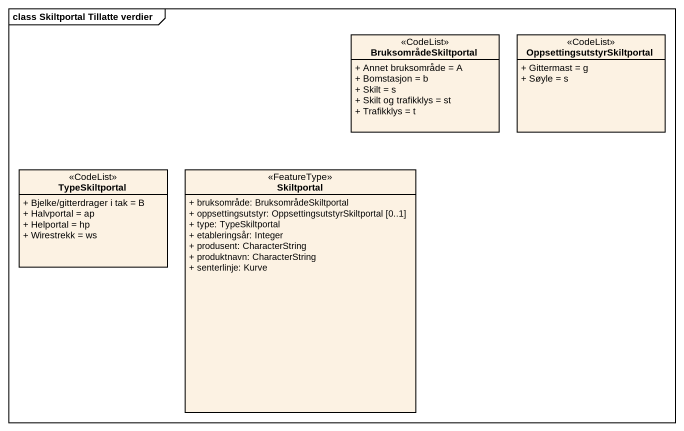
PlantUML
@startuml
mainframe class Skiltportal Tillatte verdier
hide circle
hide empty members
skinparam classAttributeIconSize 0
class BruksområdeSkiltportal <<CodeList>> {
  + Annet bruksområde = A
  + Bomstasjon = b
  + Skilt = s
  + Skilt og trafikklys = st
  + Trafikklys = t
}
class OppsettingsutstyrSkiltportal <<CodeList>> {
  + Gittermast = g
  + Søyle = s
}
class TypeSkiltportal <<CodeList>> {
  + Bjelke/gitterdrager i tak = B
  + Halvportal = ap
  + Helportal = hp
  + Wirestrekk = ws
}
class Skiltportal <<FeatureType>> {
  + bruksområde: BruksområdeSkiltportal
  + oppsettingsutstyr: OppsettingsutstyrSkiltportal [0..1]
  + type: TypeSkiltportal
  + etableringsår: Integer
  + produsent: CharacterString
  + produktnavn: CharacterString
  + senterlinje: Kurve
}
@enduml
